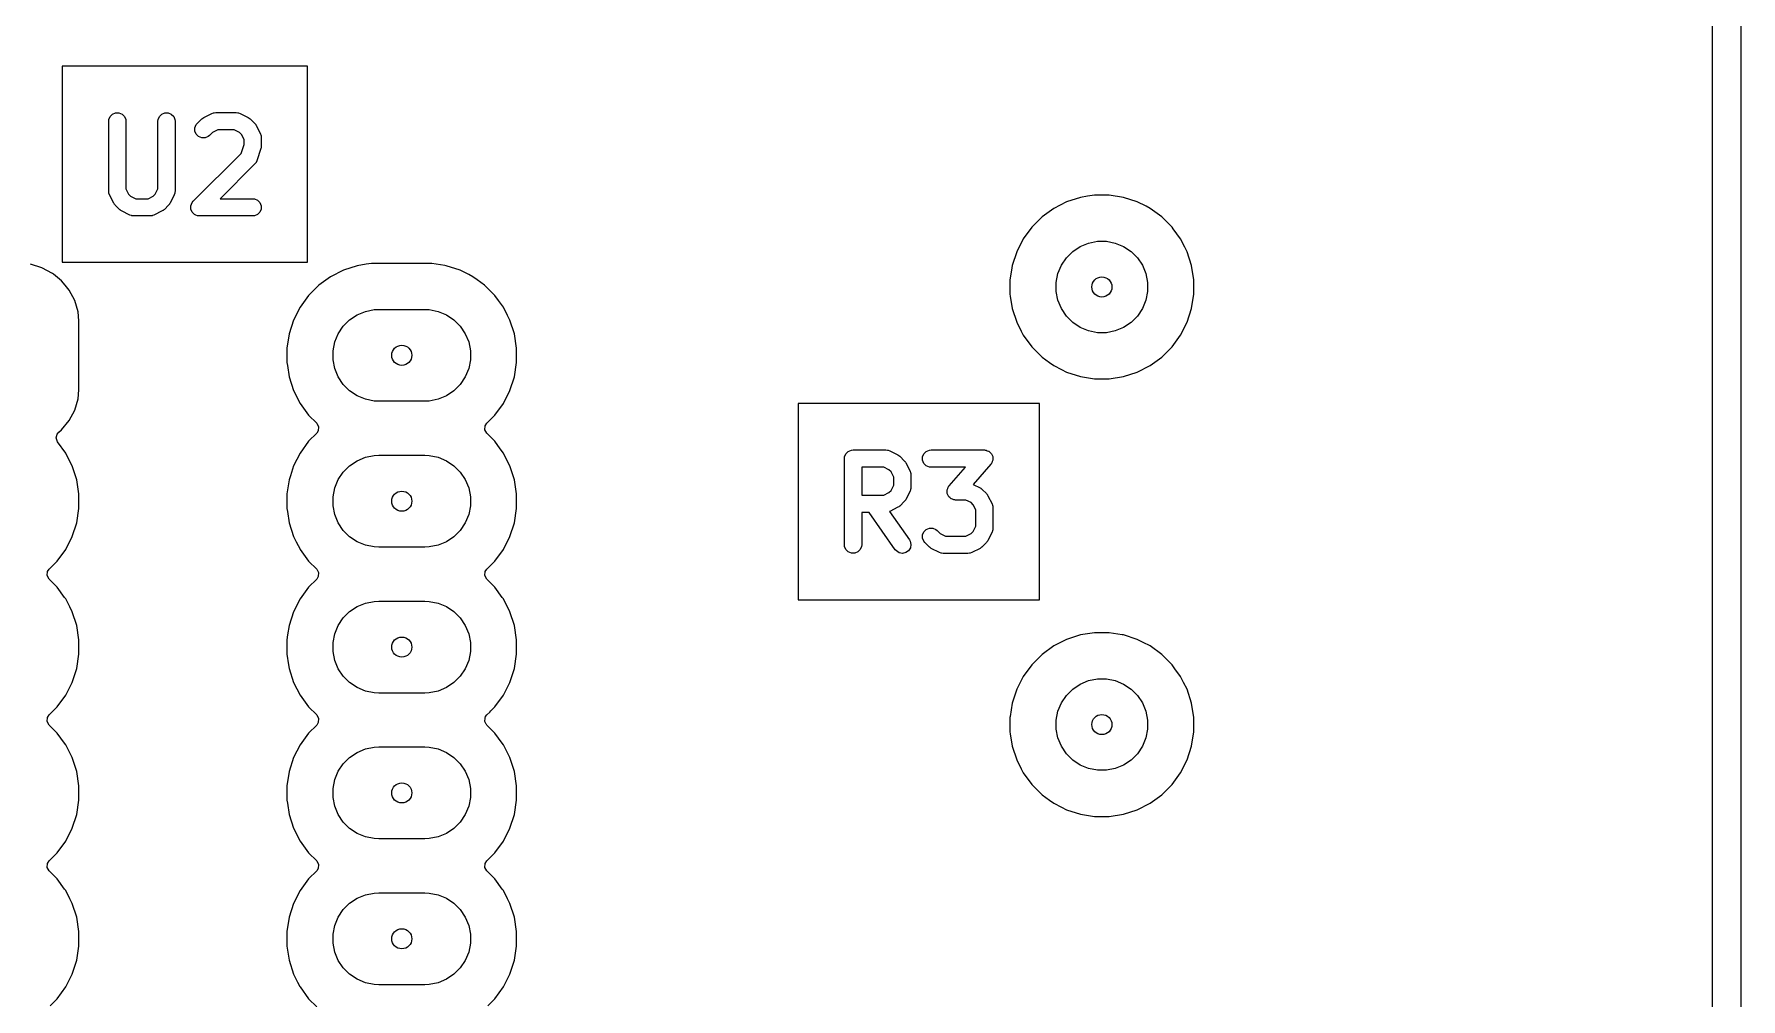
# Model space of a CAD drawing. Extents: x 20 to 124, y -124 to -20.
# Drawn here: x 94.28 to 124, y -58.57 to -41.77 of the extents above; entities that cross this region are included whole.
import ezdxf

# ---------------------------------------------------------------- set-up
doc = ezdxf.new("R2010")
doc.units = 0
doc.layers.add('BLACK', color=7, linetype='CONTINUOUS')
doc.layers.add('WHITE', color=7, linetype='CONTINUOUS')

msp = doc.modelspace()

# ---------------------------------------------------------------- linework, layer by layer
at = {"layer": 'BLACK', "linetype": 'CONTINUOUS'}
for p, q in [((123.4995, -20.6245), (123.4995, -123.3755)), ((99.046511, -42.333603), (94.774917, -42.333603)), ((94.774917, -42.333603), (94.774917, -45.748053)), ((99.046511, -45.748053), (99.046511, -42.333603)), ((95.582142, -43.290828), (95.585024, -43.261564)), ((95.582142, -44.505114), (95.582142, -43.290828)), ((95.585024, -43.261564), (95.607422, -43.207492)), ((95.607422, -43.207492), (95.648806, -43.166108)), ((95.648806, -43.166108), (95.702878, -43.14371)), ((95.702878, -43.14371), (95.761406, -43.14371)), ((95.761406, -43.14371), (95.815478, -43.166108)), ((95.815478, -43.166108), (95.856862, -43.207492)), ((95.856862, -43.207492), (95.87926, -43.261564)), ((95.87926, -43.261564), (95.882142, -43.290828)), ((95.882142, -43.290828), (95.882142, -44.469703)), ((96.439285, -43.290828), (96.442167, -43.261564)), ((96.439285, -44.469704), (96.439285, -43.290828)), ((96.442167, -43.261564), (96.464565, -43.207492)), ((96.464565, -43.207492), (96.505949, -43.166108)), ((96.505949, -43.166108), (96.560021, -43.14371)), ((96.560021, -43.14371), (96.618549, -43.14371)), ((96.618549, -43.14371), (96.672621, -43.166108)), ((96.672621, -43.166108), (96.714005, -43.207492)), ((96.714005, -43.207492), (96.736403, -43.261564)), ((96.736403, -43.261564), (96.739285, -43.290828)), ((96.739285, -43.290828), (96.739285, -44.505114)), ((97.085025, -43.404422), (97.107422, -43.35035)), ((97.107422, -43.35035), (97.126077, -43.327619)), ((97.126077, -43.327619), (97.197505, -43.256191)), ((97.197505, -43.256191), (97.209007, -43.24675)), ((97.209007, -43.24675), (97.211603, -43.243758)), ((97.211603, -43.243758), (97.216112, -43.240919)), ((97.216112, -43.240919), (97.220235, -43.237536)), ((97.220235, -43.237536), (97.223897, -43.236019)), ((97.223897, -43.236019), (97.236489, -43.228093)), ((97.236489, -43.228093), (97.379347, -43.156664)), ((97.379347, -43.156664), (97.40681, -43.146154)), ((97.40681, -43.146154), (97.412187, -43.145771)), ((97.412187, -43.145771), (97.417165, -43.14371)), ((97.417165, -43.14371), (97.446429, -43.140828)), ((97.446429, -43.140828), (97.803571, -43.140828)), ((97.803571, -43.140828), (97.832835, -43.14371)), ((97.832835, -43.14371), (97.837812, -43.145771)), ((97.837812, -43.145771), (97.84319, -43.146154)), ((97.84319, -43.146154), (97.870653, -43.156664)), ((97.870653, -43.156664), (98.013511, -43.228093)), ((98.013511, -43.228093), (98.026104, -43.23602)), ((98.026104, -43.23602), (98.029764, -43.237536)), ((98.029764, -43.237536), (98.033883, -43.240917)), ((98.033883, -43.240917), (98.038397, -43.243758)), ((98.038397, -43.243758), (98.040993, -43.246751)), ((98.040993, -43.246751), (98.052495, -43.256191)), ((98.052495, -43.256191), (98.123923, -43.327619)), ((98.123923, -43.327619), (98.133363, -43.339121)), ((98.133363, -43.339121), (98.136356, -43.341717)), ((98.136356, -43.341717), (98.139194, -43.346226)), ((98.139194, -43.346226), (98.142578, -43.350349)), ((98.142578, -43.350349), (98.144094, -43.354011)), ((98.144094, -43.354011), (98.152021, -43.366603)), ((98.152021, -43.366603), (98.22345, -43.509459)), ((97.085025, -43.462948), (97.085025, -43.404422)), ((97.107422, -43.51702), (97.085025, -43.462948)), ((97.148808, -43.558406), (97.107422, -43.51702)), ((97.20288, -43.580803), (97.148808, -43.558406)), ((97.261406, -43.580803), (97.20288, -43.580803)), ((97.315478, -43.558406), (97.261406, -43.580803)), ((97.338209, -43.539751), (97.315478, -43.558406)), ((97.392425, -43.485535), (97.338209, -43.539751)), ((97.481839, -43.440828), (97.392425, -43.485535)), ((97.768161, -43.440828), (97.481839, -43.440828)), ((97.857575, -43.485535), (97.768161, -43.440828)), ((97.894579, -43.522539), (97.857575, -43.485535)), ((97.939286, -43.611952), (97.894579, -43.522539)), ((97.939286, -43.695059), (97.939286, -43.611952)), ((98.22345, -43.509459), (98.233959, -43.536923)), ((98.233959, -43.536923), (98.23434, -43.542297)), ((98.23434, -43.542297), (98.236404, -43.547278)), ((98.236404, -43.547278), (98.239286, -43.576542)), ((98.239286, -43.576542), (98.239286, -43.7194)), ((97.054648, -44.684762), (97.886752, -43.852657)), ((97.886752, -43.852657), (97.939286, -43.695059)), ((98.231588, -43.766835), (98.160159, -43.98112)), ((98.234887, -43.752325), (98.231588, -43.766835)), ((98.236404, -43.748664), (98.234887, -43.752325)), ((98.236926, -43.743355), (98.236404, -43.748664)), ((98.238108, -43.738161), (98.236926, -43.743355)), ((98.239286, -43.7194), (98.237827, -43.734211)), ((98.237827, -43.734211), (98.238108, -43.738161)), ((98.123923, -44.039751), (97.522846, -44.640828)), ((98.142578, -44.017021), (98.123923, -44.039751)), ((98.144641, -44.012039), (98.142578, -44.017021)), ((98.148171, -44.00797), (98.144641, -44.012039)), ((98.160159, -43.98112), (98.148171, -44.00797)), ((95.585024, -44.534378), (95.582142, -44.505114)), ((95.587087, -44.539358), (95.585024, -44.534378)), ((95.587469, -44.544733), (95.587087, -44.539358)), ((95.597978, -44.572196), (95.587469, -44.544733)), ((95.669407, -44.715053), (95.597978, -44.572196)), ((95.882142, -44.469703), (95.926849, -44.559117)), ((95.926849, -44.559117), (95.963853, -44.596121)), ((96.357573, -44.596122), (96.394578, -44.559117)), ((96.394578, -44.559117), (96.439285, -44.469704)), ((96.723449, -44.572195), (96.652021, -44.715053)), ((96.733959, -44.544732), (96.723449, -44.572195)), ((96.73434, -44.539356), (96.733959, -44.544732)), ((96.736403, -44.534378), (96.73434, -44.539356)), ((96.739285, -44.505114), (96.736403, -44.534378)), ((95.677334, -44.727646), (95.669407, -44.715053)), ((95.67885, -44.731306), (95.677334, -44.727646)), ((95.682231, -44.735425), (95.67885, -44.731306)), ((95.685072, -44.739939), (95.682231, -44.735425)), ((95.688065, -44.742535), (95.685072, -44.739939)), ((95.697505, -44.754037), (95.688065, -44.742535)), ((95.768934, -44.825466), (95.697505, -44.754037)), ((95.780438, -44.834907), (95.768934, -44.825466)), ((95.783033, -44.837899), (95.780438, -44.834907)), ((95.787542, -44.840737), (95.783033, -44.837899)), ((95.791665, -44.844121), (95.787542, -44.840737)), ((95.795326, -44.845637), (95.791665, -44.844121)), ((95.807918, -44.853564), (95.795326, -44.845637)), ((95.950776, -44.924992), (95.807918, -44.853564)), ((95.963853, -44.596121), (96.053267, -44.640828)), ((96.053267, -44.640828), (96.268161, -44.640828)), ((96.268161, -44.640828), (96.357573, -44.596122)), ((96.51351, -44.853564), (96.370653, -44.924992)), ((96.526103, -44.845636), (96.51351, -44.853564)), ((96.529763, -44.844121), (96.526103, -44.845636)), ((96.533882, -44.840739), (96.529763, -44.844121)), ((96.538396, -44.837899), (96.533882, -44.840739)), ((96.540992, -44.834905), (96.538396, -44.837899)), ((96.552494, -44.825466), (96.540992, -44.834905)), ((96.623923, -44.754037), (96.552494, -44.825466)), ((96.633364, -44.742532), (96.623923, -44.754037)), ((96.636356, -44.739938), (96.633364, -44.742532)), ((96.639194, -44.735428), (96.636356, -44.739938)), ((96.642578, -44.731306), (96.639194, -44.735428)), ((96.644094, -44.727644), (96.642578, -44.731306)), ((96.652021, -44.715053), (96.644094, -44.727644)), ((97.013596, -44.761565), (97.035993, -44.707493)), ((97.013596, -44.820091), (97.013596, -44.761565)), ((97.035993, -44.874163), (97.013596, -44.820091)), ((97.035993, -44.707493), (97.054648, -44.684762)), ((97.522846, -44.640828), (98.089286, -44.640828)), ((98.089286, -44.640828), (98.11855, -44.64371)), ((98.11855, -44.64371), (98.172622, -44.666108)), ((98.172622, -44.666108), (98.214006, -44.707492)), ((98.214006, -44.707492), (98.236404, -44.761564)), ((98.236404, -44.820092), (98.214006, -44.874164)), ((98.236404, -44.761564), (98.236404, -44.820092)), ((112.036151, -44.808632), (111.83235, -44.956701)), ((112.260616, -44.69426), (112.036151, -44.808632)), ((112.500214, -44.61641), (112.260616, -44.69426)), ((112.624626, -44.596705), (112.500214, -44.61641)), ((112.749038, -44.577), (112.624626, -44.596705)), ((113.000962, -44.577), (112.749038, -44.577)), ((113.249785, -44.61641), (113.000962, -44.577)), ((113.489383, -44.69426), (113.249785, -44.61641)), ((113.643747, -44.772913), (113.489383, -44.69426)), ((113.713845, -44.80863), (113.643747, -44.772913)), ((113.713847, -44.808631), (113.713845, -44.80863)), ((113.713848, -44.808632), (113.713847, -44.808631)), ((113.917649, -44.956701), (113.713848, -44.808632)), ((95.978239, -44.935502), (95.950776, -44.924992)), ((95.983614, -44.935883), (95.978239, -44.935502)), ((95.988593, -44.937946), (95.983614, -44.935883)), ((96.017857, -44.940828), (95.988593, -44.937946)), ((96.303571, -44.940828), (96.017857, -44.940828)), ((96.332835, -44.937946), (96.303571, -44.940828)), ((96.337813, -44.935883), (96.332835, -44.937946)), ((96.343189, -44.935502), (96.337813, -44.935883)), ((96.370653, -44.924992), (96.343189, -44.935502)), ((97.077379, -44.915549), (97.035993, -44.874163)), ((97.100177, -44.924992), (97.077379, -44.915549)), ((97.13145, -44.937946), (97.100177, -44.924992)), ((97.160714, -44.940828), (97.13145, -44.937946)), ((98.089286, -44.940828), (97.160714, -44.940828)), ((98.11855, -44.937946), (98.089286, -44.940828)), ((98.172622, -44.915548), (98.11855, -44.937946)), ((98.214006, -44.874164), (98.172622, -44.915548)), ((111.654201, -45.13485), (111.506132, -45.338651)), ((111.654205, -45.134845), (111.654201, -45.13485)), ((111.832345, -44.956705), (111.654205, -45.134845)), ((111.83235, -44.956701), (111.832345, -44.956705)), ((113.917654, -44.956705), (113.917649, -44.956701)), ((114.095794, -45.134845), (113.917654, -44.956705)), ((114.095798, -45.13485), (114.095794, -45.134845)), ((114.116565, -45.163434), (114.095798, -45.13485)), ((114.24387, -45.338655), (114.116565, -45.163434)), ((111.506132, -45.338651), (111.39176, -45.563116)), ((112.497883, -45.471963), (112.642772, -45.411948)), ((112.642772, -45.411948), (112.796586, -45.381352)), ((112.796586, -45.381352), (112.953414, -45.381352)), ((112.953414, -45.381352), (113.107228, -45.411948)), ((113.107228, -45.411948), (113.252117, -45.471963)), ((114.316747, -45.481684), (114.24387, -45.338655)), ((94.774917, -45.748053), (99.046511, -45.748053)), ((111.39176, -45.563116), (111.31391, -45.802714)), ((112.169463, -45.800383), (112.256592, -45.669985)), ((112.256592, -45.669985), (112.367485, -45.559092)), ((112.367485, -45.559092), (112.497883, -45.471963)), ((113.252117, -45.471963), (113.382515, -45.559092)), ((113.382515, -45.559092), (113.493408, -45.669985)), ((113.493408, -45.669985), (113.580537, -45.800383)), ((114.358239, -45.563116), (114.316747, -45.481684)), ((114.358239, -45.563118), (114.358239, -45.563116)), ((114.358241, -45.563121), (114.358239, -45.563118)), ((114.43609, -45.802715), (114.358241, -45.563121)), ((94.418954, -45.842268), (94.220934, -45.7822)), ((94.60145, -45.939815), (94.418954, -45.842268)), ((94.622033, -45.956707), (94.60145, -45.939815)), ((94.76141, -46.071089), (94.622033, -45.956707)), ((99.446151, -45.998632), (99.24235, -46.146701)), ((99.670616, -45.88426), (99.446151, -45.998632)), ((99.910214, -45.80641), (99.670616, -45.88426)), ((100.063076, -45.782199), (99.910214, -45.80641)), ((100.159038, -45.767), (100.063076, -45.782199)), ((101.210962, -45.767), (100.159038, -45.767)), ((101.436456, -45.802715), (101.210962, -45.767)), ((101.459785, -45.80641), (101.436456, -45.802715)), ((101.699383, -45.88426), (101.459785, -45.80641)), ((101.853747, -45.962913), (101.699383, -45.88426)), ((101.923845, -45.99863), (101.853747, -45.962913)), ((101.923847, -45.998631), (101.923845, -45.99863)), ((101.923848, -45.998632), (101.923847, -45.998631)), ((101.996668, -46.051538), (101.923848, -45.998632)), ((102.127647, -46.146699), (101.996668, -46.051538)), ((111.300994, -45.88426), (111.2745, -46.051538)), ((111.2745, -46.051538), (111.2745, -46.303462)), ((111.31391, -45.802714), (111.300994, -45.88426)), ((112.078852, -46.099086), (112.109448, -45.945272)), ((112.109448, -45.945272), (112.169463, -45.800383)), ((113.580537, -45.800383), (113.640552, -45.945272)), ((113.640552, -45.945272), (113.671148, -46.099086)), ((114.4755, -46.051538), (114.43609, -45.802715)), ((114.4755, -46.303462), (114.4755, -46.051538)), ((94.823462, -46.146701), (94.76141, -46.071089)), ((94.892685, -46.23105), (94.823462, -46.146701)), ((94.990232, -46.413546), (94.892685, -46.23105)), ((99.064201, -46.32485), (98.916132, -46.528651)), ((99.064205, -46.324845), (99.064201, -46.32485)), ((99.242345, -46.146705), (99.064205, -46.324845)), ((99.24235, -46.146701), (99.242345, -46.146705)), ((102.127654, -46.146705), (102.127647, -46.146699)), ((102.305794, -46.324845), (102.127654, -46.146705)), ((102.305798, -46.32485), (102.305794, -46.324845)), ((102.370239, -46.413546), (102.305798, -46.32485)), ((111.2745, -46.303462), (111.280074, -46.338655)), ((111.280074, -46.338655), (111.31391, -46.552285)), ((112.078852, -46.255914), (112.078852, -46.099086)), ((112.109448, -46.409728), (112.078852, -46.255914)), ((113.671148, -46.255914), (113.640552, -46.409728)), ((113.671148, -46.099086), (113.671148, -46.255914)), ((114.43609, -46.552285), (114.4755, -46.303462)), ((95.0503, -46.611566), (94.990232, -46.413546)), ((95.0655, -46.765892), (95.0503, -46.611566)), ((98.916132, -46.528651), (98.80176, -46.753116)), ((99.907883, -46.661963), (100.052772, -46.601948)), ((100.052772, -46.601948), (100.206586, -46.571352)), ((100.206586, -46.571352), (100.285, -46.5675)), ((100.285, -46.5675), (101.085, -46.5675)), ((101.085, -46.5675), (101.163414, -46.571352)), ((101.163414, -46.571352), (101.317228, -46.601948)), ((101.317228, -46.601948), (101.462117, -46.661963)), ((102.45387, -46.528655), (102.370239, -46.413546)), ((102.526747, -46.671684), (102.45387, -46.528655)), ((111.31391, -46.552285), (111.39176, -46.791883)), ((112.169463, -46.554617), (112.109448, -46.409728)), ((112.256592, -46.685015), (112.169463, -46.554617)), ((113.580537, -46.554617), (113.493408, -46.685015)), ((113.640552, -46.409728), (113.580537, -46.554617)), ((114.358241, -46.791879), (114.43609, -46.552285)), ((95.0655, -47.241538), (95.0655, -46.765892)), ((98.80176, -46.753116), (98.72391, -46.992714)), ((99.579463, -46.990383), (99.666592, -46.859985)), ((99.666592, -46.859985), (99.777485, -46.749092)), ((99.777485, -46.749092), (99.907883, -46.661963)), ((101.462117, -46.661963), (101.592515, -46.749092)), ((101.592515, -46.749092), (101.703408, -46.859985)), ((101.703408, -46.859985), (101.790537, -46.990383)), ((102.568239, -46.753116), (102.526747, -46.671684)), ((102.568239, -46.753118), (102.568239, -46.753116)), ((102.568241, -46.753121), (102.568239, -46.753118)), ((102.64609, -46.992715), (102.568241, -46.753121)), ((111.39176, -46.791883), (111.470413, -46.946247)), ((111.470413, -46.946247), (111.494089, -46.992714)), ((112.367485, -46.795908), (112.256592, -46.685015)), ((112.497883, -46.883037), (112.367485, -46.795908)), ((112.642772, -46.943052), (112.497883, -46.883037)), ((112.796586, -46.973648), (112.642772, -46.943052)), ((113.107228, -46.943052), (112.953414, -46.973648)), ((113.252117, -46.883037), (113.107228, -46.943052)), ((113.382515, -46.795908), (113.252117, -46.883037)), ((113.493408, -46.685015), (113.382515, -46.795908)), ((114.24387, -47.016345), (114.358241, -46.791879)), ((95.0655, -47.969108), (95.0655, -47.241538)), ((98.72391, -46.992715), (98.6845, -47.241538)), ((98.6845, -47.241538), (98.6845, -47.493462)), ((98.72391, -46.992714), (98.72391, -46.992715)), ((99.488852, -47.289086), (99.519448, -47.135272)), ((99.519448, -47.135272), (99.579463, -46.990383)), ((101.790537, -46.990383), (101.850552, -47.135272)), ((101.850552, -47.135272), (101.881148, -47.289086)), ((102.6855, -47.241538), (102.64609, -46.992715)), ((102.6855, -47.493462), (102.6855, -47.241538)), ((111.494089, -46.992714), (111.506132, -47.016348)), ((111.506132, -47.016348), (111.654201, -47.220149)), ((111.654201, -47.220149), (111.654205, -47.220154)), ((111.654205, -47.220154), (111.832345, -47.398294)), ((112.953414, -46.973648), (112.796586, -46.973648)), ((113.917656, -47.398293), (114.095793, -47.220156)), ((114.095793, -47.220156), (114.24387, -47.016345)), ((98.6845, -47.493462), (98.69288, -47.54637)), ((99.488852, -47.445914), (99.488852, -47.289086)), ((99.519448, -47.599728), (99.488852, -47.445914)), ((101.881148, -47.445914), (101.850552, -47.599728)), ((101.881148, -47.289086), (101.881148, -47.445914)), ((102.64609, -47.742285), (102.6855, -47.493462)), ((111.832345, -47.398294), (111.83235, -47.398298)), ((111.83235, -47.398298), (111.963332, -47.493461)), ((111.963332, -47.493461), (112.036155, -47.54637)), ((113.713845, -47.54637), (113.917656, -47.398293)), ((98.69288, -47.54637), (98.72391, -47.742285)), ((98.72391, -47.742285), (98.80176, -47.981883)), ((99.579463, -47.744617), (99.519448, -47.599728)), ((99.666592, -47.875015), (99.579463, -47.744617)), ((101.790537, -47.744617), (101.703408, -47.875015)), ((101.850552, -47.599728), (101.790537, -47.744617)), ((102.568241, -47.981879), (102.64609, -47.742285)), ((112.036155, -47.54637), (112.173616, -47.61641)), ((112.173616, -47.61641), (112.260616, -47.660739)), ((112.260616, -47.660739), (112.260618, -47.660739)), ((112.260618, -47.660739), (112.260621, -47.660741)), ((112.260621, -47.660741), (112.500215, -47.73859)), ((112.500215, -47.73859), (112.749038, -47.778)), ((112.749038, -47.778), (112.749039, -47.778)), ((112.749039, -47.778), (113.000961, -47.778)), ((113.000961, -47.778), (113.000962, -47.778)), ((113.000962, -47.778), (113.249785, -47.73859)), ((113.249785, -47.73859), (113.489379, -47.660741)), ((113.489379, -47.660741), (113.713845, -47.54637)), ((94.990232, -48.321454), (95.0503, -48.123434)), ((95.0503, -48.123434), (95.0655, -47.969108)), ((98.80176, -47.981883), (98.916132, -48.206348)), ((99.777485, -47.985908), (99.666592, -47.875015)), ((99.907883, -48.073037), (99.777485, -47.985908)), ((100.052772, -48.133052), (99.907883, -48.073037)), ((100.206586, -48.163648), (100.052772, -48.133052)), ((101.317228, -48.133052), (101.163414, -48.163648)), ((101.462117, -48.073037), (101.317228, -48.133052)), ((101.592515, -47.985908), (101.462117, -48.073037)), ((101.703408, -47.875015), (101.592515, -47.985908)), ((102.45387, -48.206345), (102.568241, -47.981879)), ((94.892685, -48.50395), (94.990232, -48.321454)), ((98.916132, -48.206348), (99.064201, -48.410149)), ((99.064201, -48.410149), (99.064205, -48.410154)), ((99.064205, -48.410154), (99.20387, -48.549819)), ((100.285, -48.1675), (100.206586, -48.163648)), ((101.085, -48.1675), (100.285, -48.1675)), ((101.163414, -48.163648), (101.085, -48.1675)), ((102.223, -48.492949), (102.305793, -48.410156)), ((102.305793, -48.410156), (102.45387, -48.206345)), ((111.785797, -48.208603), (107.587357, -48.208603)), ((107.587357, -48.208603), (107.587357, -51.624155)), ((111.785797, -51.624155), (111.785797, -48.208603)), ((94.683641, -48.738558), (94.712948, -48.703681)), ((94.712948, -48.703681), (94.76141, -48.66391)), ((94.76141, -48.66391), (94.892685, -48.50395)), ((99.20387, -48.725181), (99.064205, -48.864845)), ((99.20387, -48.549819), (99.237355, -48.611142)), ((99.232371, -48.680834), (99.20387, -48.725181)), ((99.237355, -48.611142), (99.232371, -48.680834)), ((102.132645, -48.663858), (102.137629, -48.594166)), ((102.16613, -48.725181), (102.132645, -48.663858)), ((102.137629, -48.594166), (102.16613, -48.549819)), ((102.16613, -48.549819), (102.223, -48.492949)), ((102.305794, -48.864845), (102.16613, -48.725181)), ((94.667816, -48.806612), (94.683641, -48.738558)), ((94.691296, -48.872418), (94.667816, -48.806612)), ((94.83387, -49.068655), (94.691296, -48.872418)), ((99.064201, -48.86485), (98.916132, -49.068651)), ((99.064205, -48.864845), (99.064201, -48.86485)), ((102.305798, -48.86485), (102.305794, -48.864845)), ((102.400139, -48.9947), (102.305798, -48.86485)), ((102.45387, -49.068655), (102.400139, -48.9947)), ((108.459521, -49.041108), (108.513593, -49.01871)), ((108.513593, -49.01871), (108.542857, -49.015828)), ((108.542857, -49.015828), (109.114286, -49.015828)), ((109.114286, -49.015828), (109.14355, -49.01871)), ((109.14355, -49.01871), (109.14853, -49.020773)), ((109.14853, -49.020773), (109.153905, -49.021155)), ((109.153905, -49.021155), (109.181368, -49.031664)), ((109.816664, -49.041108), (109.870736, -49.01871)), ((109.870736, -49.01871), (109.9, -49.015828)), ((109.9, -49.015828), (110.828572, -49.015828)), ((110.828572, -49.015828), (110.844049, -49.017352)), ((110.844049, -49.017352), (110.847984, -49.01709)), ((110.847984, -49.01709), (110.850694, -49.018006)), ((110.850694, -49.018006), (110.857836, -49.01871)), ((110.857836, -49.01871), (110.88035, -49.028036)), ((110.88035, -49.028036), (110.903426, -49.03584)), ((94.897187, -49.192922), (94.83387, -49.068655)), ((94.948239, -49.293116), (94.897187, -49.192922)), ((94.948239, -49.293118), (94.948239, -49.293116)), ((94.948241, -49.293121), (94.948239, -49.293118)), ((95.02609, -49.532715), (94.948241, -49.293121)), ((98.80176, -49.293116), (98.746378, -49.463566)), ((98.916132, -49.068651), (98.80176, -49.293116)), ((99.666592, -49.399985), (99.777485, -49.289092)), ((99.777485, -49.289092), (99.907883, -49.201963)), ((99.907883, -49.201963), (100.052772, -49.141948)), ((100.052772, -49.141948), (100.206586, -49.111352)), ((100.206586, -49.111352), (100.285, -49.1075)), ((100.285, -49.1075), (101.085, -49.1075)), ((101.085, -49.1075), (101.163414, -49.111352)), ((101.163414, -49.111352), (101.317228, -49.141948)), ((101.317228, -49.141948), (101.462117, -49.201963)), ((101.462117, -49.201963), (101.592515, -49.289092)), ((101.592515, -49.289092), (101.703408, -49.399985)), ((102.517187, -49.192922), (102.45387, -49.068655)), ((102.568239, -49.293116), (102.517187, -49.192922)), ((102.568239, -49.293118), (102.568239, -49.293116)), ((102.568241, -49.293121), (102.568239, -49.293118)), ((102.64609, -49.532715), (102.568241, -49.293121)), ((108.392857, -49.165828), (108.395739, -49.136564)), ((108.392857, -50.665828), (108.392857, -49.165828)), ((108.395739, -49.136564), (108.418137, -49.082492)), ((108.418137, -49.082492), (108.459521, -49.041108)), ((109.078876, -49.315828), (108.692857, -49.315828)), ((108.692857, -49.315828), (108.692857, -49.801542)), ((109.16829, -49.360535), (109.078876, -49.315828)), ((109.181368, -49.031664), (109.324225, -49.103093)), ((109.324225, -49.103093), (109.33682, -49.111021)), ((109.33682, -49.111021), (109.340477, -49.112536)), ((109.340477, -49.112536), (109.344594, -49.115915)), ((109.344594, -49.115915), (109.349111, -49.118758)), ((109.349111, -49.118758), (109.351708, -49.121752)), ((109.351708, -49.121752), (109.363208, -49.13119)), ((109.363208, -49.13119), (109.434637, -49.202618)), ((109.434637, -49.202618), (109.444079, -49.214123)), ((109.444079, -49.214123), (109.447071, -49.216718)), ((109.447071, -49.216718), (109.44991, -49.221228)), ((109.44991, -49.221228), (109.453292, -49.225349)), ((109.453292, -49.225349), (109.454807, -49.229008)), ((109.454807, -49.229008), (109.462736, -49.241603)), ((109.462736, -49.241603), (109.534164, -49.384461)), ((109.752882, -49.136564), (109.77528, -49.082492)), ((109.752882, -49.195092), (109.752882, -49.136564)), ((109.77528, -49.249164), (109.752882, -49.195092)), ((109.77528, -49.082492), (109.816664, -49.041108)), ((109.816664, -49.290548), (109.77528, -49.249164)), ((109.870736, -49.312946), (109.816664, -49.290548)), ((109.9, -49.315828), (109.870736, -49.312946)), ((110.498007, -49.315828), (109.9, -49.315828)), ((110.215685, -49.638481), (110.498007, -49.315828)), ((110.941458, -49.264604), (110.634524, -49.615386)), ((110.903426, -49.03584), (110.907233, -49.039171)), ((110.907233, -49.039171), (110.911908, -49.041108)), ((110.911908, -49.041108), (110.929137, -49.058337)), ((110.929137, -49.058337), (110.947473, -49.074381)), ((110.950501, -49.251954), (110.941458, -49.264604)), ((110.947473, -49.074381), (110.949715, -49.078915)), ((110.949715, -49.078915), (110.953292, -49.082492)), ((110.953292, -49.249164), (110.950501, -49.251954)), ((110.953292, -49.082492), (110.962618, -49.105008)), ((110.954387, -49.246519), (110.953292, -49.249164)), ((110.95856, -49.240683), (110.954387, -49.246519)), ((110.966365, -49.217603), (110.95856, -49.240683)), ((110.962618, -49.105008), (110.973417, -49.126844)), ((110.97569, -49.195092), (110.966365, -49.217603)), ((110.973417, -49.126844), (110.973753, -49.131888)), ((110.973753, -49.131888), (110.97569, -49.136564)), ((110.97569, -49.136564), (110.97569, -49.160939)), ((110.97569, -49.160939), (110.97731, -49.18524)), ((110.97731, -49.18524), (110.97569, -49.19003)), ((110.97569, -49.19003), (110.97569, -49.195092)), ((95.0655, -49.781538), (95.02609, -49.532715)), ((98.72391, -49.532715), (98.6845, -49.781538)), ((98.746378, -49.463566), (98.72391, -49.532715)), ((99.519448, -49.675272), (99.579463, -49.530383)), ((99.579463, -49.530383), (99.666592, -49.399985)), ((101.703408, -49.399985), (101.790537, -49.530383)), ((101.790537, -49.530383), (101.850552, -49.675272)), ((102.6855, -49.781538), (102.64609, -49.532715)), ((109.205294, -49.397539), (109.16829, -49.360535)), ((109.25, -49.486951), (109.205294, -49.397539)), ((109.25, -49.630418), (109.25, -49.486951)), ((109.534164, -49.384461), (109.544674, -49.411924)), ((109.544674, -49.411924), (109.545055, -49.417299)), ((109.545055, -49.417299), (109.547118, -49.422278)), ((109.547118, -49.422278), (109.55, -49.451542)), ((109.55, -49.451542), (109.55, -49.665828)), ((110.634524, -49.615386), (110.752797, -49.674521)), ((95.0655, -50.033462), (95.0655, -49.781538)), ((98.6845, -49.781538), (98.6845, -50.033462)), ((99.488852, -49.829086), (99.519448, -49.675272)), ((99.488852, -49.985914), (99.488852, -49.829086)), ((101.850552, -49.675272), (101.881148, -49.829086)), ((101.881148, -49.829086), (101.881148, -49.985914)), ((102.6855, -50.033462), (102.6855, -49.781538)), ((108.692857, -49.801542), (109.078876, -49.801542)), ((109.078876, -49.801542), (109.168288, -49.756836)), ((109.168288, -49.756836), (109.205293, -49.719831)), ((109.205293, -49.719831), (109.25, -49.630418)), ((109.434638, -49.914751), (109.363209, -49.98618)), ((109.444079, -49.903246), (109.434638, -49.914751)), ((109.447071, -49.900652), (109.444079, -49.903246)), ((109.449909, -49.896142), (109.447071, -49.900652)), ((109.453293, -49.89202), (109.449909, -49.896142)), ((109.454809, -49.888358), (109.453293, -49.89202)), ((109.462736, -49.875767), (109.454809, -49.888358)), ((109.534164, -49.732909), (109.462736, -49.875767)), ((109.544674, -49.705446), (109.534164, -49.732909)), ((109.545055, -49.70007), (109.544674, -49.705446)), ((109.547118, -49.695092), (109.545055, -49.70007)), ((109.55, -49.665828), (109.547118, -49.695092)), ((110.179833, -49.717845), (110.181454, -49.713052)), ((110.181454, -49.742154), (110.179833, -49.717845)), ((110.181454, -49.707993), (110.190777, -49.685484)), ((110.181454, -49.713052), (110.181454, -49.707993)), ((110.181454, -49.766521), (110.181454, -49.742154)), ((110.18339, -49.771196), (110.181454, -49.766521)), ((110.183727, -49.776241), (110.18339, -49.771196)), ((110.194525, -49.798076), (110.183727, -49.776241)), ((110.190777, -49.685484), (110.198584, -49.662403)), ((110.203852, -49.820593), (110.194525, -49.798076)), ((110.198584, -49.662403), (110.202755, -49.656566)), ((110.202755, -49.656566), (110.203852, -49.653921)), ((110.203852, -49.653921), (110.206641, -49.651131)), ((110.207428, -49.824169), (110.203852, -49.820593)), ((110.206641, -49.651131), (110.215685, -49.638481)), ((110.209671, -49.828704), (110.207428, -49.824169)), ((110.228006, -49.844747), (110.209671, -49.828704)), ((110.245236, -49.861977), (110.228006, -49.844747)), ((110.24991, -49.863913), (110.245236, -49.861977)), ((110.253718, -49.867245), (110.24991, -49.863913)), ((110.276799, -49.875051), (110.253718, -49.867245)), ((110.299308, -49.884375), (110.276799, -49.875051)), ((110.306445, -49.885077), (110.299308, -49.884375)), ((110.30916, -49.885996), (110.306445, -49.885077)), ((110.313099, -49.885733), (110.30916, -49.885996)), ((110.328572, -49.887257), (110.313099, -49.885733)), ((110.507448, -49.887257), (110.328572, -49.887257)), ((110.596861, -49.931963), (110.507448, -49.887257)), ((110.752797, -49.674521), (110.765391, -49.682449)), ((110.765391, -49.682449), (110.769051, -49.683965)), ((110.769051, -49.683965), (110.773171, -49.687346)), ((110.773171, -49.687346), (110.777682, -49.690186)), ((110.777682, -49.690186), (110.780276, -49.693177)), ((110.780276, -49.693177), (110.791782, -49.70262)), ((110.791782, -49.70262), (110.86321, -49.774049)), ((110.86321, -49.774049), (110.872648, -49.785549)), ((110.872648, -49.785549), (110.875642, -49.788146)), ((110.875642, -49.788146), (110.878482, -49.792658)), ((110.878482, -49.792658), (110.881864, -49.796779)), ((110.881864, -49.796779), (110.883379, -49.800438)), ((110.883379, -49.800438), (110.891307, -49.813032)), ((110.891307, -49.813032), (110.962736, -49.955888)), ((95.02609, -50.282285), (95.0655, -50.033462)), ((98.6845, -50.033462), (98.693284, -50.088923)), ((98.693284, -50.088923), (98.72391, -50.282285)), ((99.519448, -50.139728), (99.488852, -49.985914)), ((99.579463, -50.284617), (99.519448, -50.139728)), ((101.850552, -50.139728), (101.790537, -50.284617)), ((101.881148, -49.985914), (101.850552, -50.139728)), ((102.64609, -50.282285), (102.6855, -50.033462)), ((108.821902, -50.101542), (108.692857, -50.101542)), ((108.692857, -50.101542), (108.692857, -50.665828)), ((109.277115, -50.751847), (108.821902, -50.101542)), ((109.181368, -50.085706), (109.177933, -50.08702)), ((109.177933, -50.08702), (109.522885, -50.579809)), ((109.324225, -50.014278), (109.181368, -50.085706)), ((109.336818, -50.00635), (109.324225, -50.014278)), ((109.340478, -50.004835), (109.336818, -50.00635)), ((109.344597, -50.001453), (109.340478, -50.004835)), ((109.349111, -49.998613), (109.344597, -50.001453)), ((109.351707, -49.995619), (109.349111, -49.998613)), ((109.363209, -49.98618), (109.351707, -49.995619)), ((110.633864, -49.968967), (110.596861, -49.931963)), ((110.678572, -50.058381), (110.633864, -49.968967)), ((110.678572, -50.344703), (110.678572, -50.058381)), ((110.962736, -49.955888), (110.973245, -49.983352)), ((110.973245, -49.983352), (110.973626, -49.988726)), ((110.973626, -49.988726), (110.97569, -49.993707)), ((110.97569, -49.993707), (110.978572, -50.022971)), ((110.978572, -50.022971), (110.978572, -50.380114)), ((94.948241, -50.521879), (95.02609, -50.282285)), ((98.72391, -50.282285), (98.80176, -50.521883)), ((99.666592, -50.415015), (99.579463, -50.284617)), ((99.777485, -50.525908), (99.666592, -50.415015)), ((101.703408, -50.415015), (101.592515, -50.525908)), ((101.790537, -50.284617), (101.703408, -50.415015)), ((102.568241, -50.521879), (102.64609, -50.282285)), ((109.752882, -50.493708), (109.775279, -50.439636)), ((109.752882, -50.552234), (109.752882, -50.493708)), ((109.775279, -50.439636), (109.816665, -50.39825)), ((109.816665, -50.39825), (109.870737, -50.375853)), ((109.870737, -50.375853), (109.929263, -50.375853)), ((109.929263, -50.375853), (109.983335, -50.39825)), ((109.983335, -50.39825), (110.006066, -50.416905)), ((110.006066, -50.416905), (110.060282, -50.471121)), ((110.060282, -50.471121), (110.149696, -50.515828)), ((110.149696, -50.515828), (110.507448, -50.515828)), ((110.507448, -50.515828), (110.596861, -50.471121)), ((110.596861, -50.471121), (110.633864, -50.434117)), ((110.633864, -50.434117), (110.678572, -50.344703)), ((110.962736, -50.447197), (110.891307, -50.590053)), ((110.973245, -50.419733), (110.962736, -50.447197)), ((110.973626, -50.414358), (110.973245, -50.419733)), ((110.97569, -50.409378), (110.973626, -50.414358)), ((110.978572, -50.380114), (110.97569, -50.409378)), ((94.685793, -50.950156), (94.83387, -50.746345)), ((94.83387, -50.746345), (94.948241, -50.521879)), ((98.80176, -50.521883), (98.848957, -50.614511)), ((98.848957, -50.614511), (98.914889, -50.74391)), ((98.914889, -50.74391), (98.916132, -50.746348)), ((98.916132, -50.746348), (99.064201, -50.950149)), ((99.907883, -50.613037), (99.777485, -50.525908)), ((100.052772, -50.673052), (99.907883, -50.613037)), ((100.206586, -50.703648), (100.052772, -50.673052)), ((100.285, -50.7075), (100.206586, -50.703648)), ((101.085, -50.7075), (100.285, -50.7075)), ((101.163414, -50.703648), (101.085, -50.7075)), ((101.317228, -50.673052), (101.163414, -50.703648)), ((101.462117, -50.613037), (101.317228, -50.673052)), ((101.592515, -50.525908), (101.462117, -50.613037)), ((102.305793, -50.950156), (102.45387, -50.746345)), ((102.45387, -50.746345), (102.568241, -50.521879)), ((108.395739, -50.695092), (108.392857, -50.665828)), ((108.418137, -50.749164), (108.395739, -50.695092)), ((108.459521, -50.790548), (108.418137, -50.749164)), ((108.513593, -50.812946), (108.459521, -50.790548)), ((108.572121, -50.812946), (108.513593, -50.812946)), ((108.626193, -50.790548), (108.572121, -50.812946)), ((108.667577, -50.749164), (108.626193, -50.790548)), ((108.689975, -50.695092), (108.667577, -50.749164)), ((108.692857, -50.665828), (108.689975, -50.695092)), ((109.296258, -50.774169), (109.277115, -50.751847)), ((109.345615, -50.805622), (109.296258, -50.774169)), ((109.403251, -50.815793), (109.345615, -50.805622)), ((109.460393, -50.803134), (109.403251, -50.815793)), ((109.508341, -50.76957), (109.460393, -50.803134)), ((109.539794, -50.720213), (109.508341, -50.76957)), ((109.522885, -50.579809), (109.537306, -50.605435)), ((109.537306, -50.605435), (109.549965, -50.662577)), ((109.549965, -50.662577), (109.539794, -50.720213)), ((109.775279, -50.606306), (109.752882, -50.552234)), ((109.793934, -50.629037), (109.775279, -50.606306)), ((109.865363, -50.700466), (109.793934, -50.629037)), ((109.876867, -50.709907), (109.865363, -50.700466)), ((109.879462, -50.712899), (109.876867, -50.709907)), ((109.883971, -50.715737), (109.879462, -50.712899)), ((109.888094, -50.719121), (109.883971, -50.715737)), ((109.891755, -50.720637), (109.888094, -50.719121)), ((109.904347, -50.728564), (109.891755, -50.720637)), ((110.047205, -50.799992), (109.904347, -50.728564)), ((110.074668, -50.810502), (110.047205, -50.799992)), ((110.080043, -50.810883), (110.074668, -50.810502)), ((110.085022, -50.812946), (110.080043, -50.810883)), ((110.114286, -50.815828), (110.085022, -50.812946)), ((110.572121, -50.812946), (110.542857, -50.815828)), ((110.577099, -50.810883), (110.572121, -50.812946)), ((110.582475, -50.810502), (110.577099, -50.810883)), ((110.609938, -50.799992), (110.582475, -50.810502)), ((110.752797, -50.728564), (110.609938, -50.799992)), ((110.765391, -50.720635), (110.752797, -50.728564)), ((110.769051, -50.71912), (110.765391, -50.720635)), ((110.773171, -50.715738), (110.769051, -50.71912)), ((110.777682, -50.712899), (110.773171, -50.715738)), ((110.780276, -50.709907), (110.777682, -50.712899)), ((110.791782, -50.700465), (110.780276, -50.709907)), ((110.86321, -50.629036), (110.791782, -50.700465)), ((110.872648, -50.617535), (110.86321, -50.629036)), ((110.875642, -50.614939), (110.872648, -50.617535)), ((110.878482, -50.610426), (110.875642, -50.614939)), ((110.881864, -50.606306), (110.878482, -50.610426)), ((110.883379, -50.602646), (110.881864, -50.606306)), ((110.891307, -50.590053), (110.883379, -50.602646)), ((94.517629, -51.134166), (94.54613, -51.089819)), ((94.54613, -51.089819), (94.685793, -50.950156)), ((99.064201, -50.950149), (99.064205, -50.950154)), ((99.064205, -50.950154), (99.20387, -51.089819)), ((99.20387, -51.089819), (99.237355, -51.151142)), ((102.137629, -51.134166), (102.16613, -51.089819)), ((102.16613, -51.089819), (102.305793, -50.950156)), ((110.542857, -50.815828), (110.114286, -50.815828)), ((94.512645, -51.203858), (94.517629, -51.134166)), ((94.54613, -51.265181), (94.512645, -51.203858)), ((94.685794, -51.404845), (94.54613, -51.265181)), ((94.685798, -51.40485), (94.685794, -51.404845)), ((94.814952, -51.582617), (94.685798, -51.40485)), ((99.064201, -51.40485), (98.916132, -51.608651)), ((99.064205, -51.404845), (99.064201, -51.40485)), ((99.20387, -51.265181), (99.064205, -51.404845)), ((99.232371, -51.220834), (99.20387, -51.265181)), ((99.237355, -51.151142), (99.232371, -51.220834)), ((102.132645, -51.203858), (102.137629, -51.134166)), ((102.16613, -51.265181), (102.132645, -51.203858)), ((102.305794, -51.404845), (102.16613, -51.265181)), ((102.305798, -51.40485), (102.305794, -51.404845)), ((102.434952, -51.582617), (102.305798, -51.40485)), ((94.83387, -51.608655), (94.814952, -51.582617)), ((94.905136, -51.748522), (94.83387, -51.608655)), ((98.916132, -51.608651), (98.80176, -51.833116)), ((99.907883, -51.741963), (100.052772, -51.681948)), ((100.052772, -51.681948), (100.206586, -51.651352)), ((100.206586, -51.651352), (100.285, -51.6475)), ((100.285, -51.6475), (101.085, -51.6475)), ((101.085, -51.6475), (101.163414, -51.651352)), ((101.163414, -51.651352), (101.317228, -51.681948)), ((101.317228, -51.681948), (101.462117, -51.741963)), ((102.45387, -51.608655), (102.434952, -51.582617)), ((102.461768, -51.624155), (102.45387, -51.608655)), ((102.525136, -51.748522), (102.461768, -51.624155)), ((107.587357, -51.624155), (111.785797, -51.624155)), ((94.948239, -51.833116), (94.905136, -51.748522)), ((94.948239, -51.833118), (94.948239, -51.833116)), ((94.948241, -51.833121), (94.948239, -51.833118)), ((95.02609, -52.072715), (94.948241, -51.833121)), ((98.80176, -51.833116), (98.72391, -52.072714)), ((99.579463, -52.070383), (99.666592, -51.939985)), ((99.666592, -51.939985), (99.777485, -51.829092)), ((99.777485, -51.829092), (99.907883, -51.741963)), ((101.462117, -51.741963), (101.592515, -51.829092)), ((101.592515, -51.829092), (101.703408, -51.939985)), ((101.703408, -51.939985), (101.790537, -52.070383)), ((102.568239, -51.833116), (102.525136, -51.748522)), ((102.568239, -51.833118), (102.568239, -51.833116)), ((102.568241, -51.833121), (102.568239, -51.833118)), ((102.64609, -52.072715), (102.568241, -51.833121)), ((95.0655, -52.321538), (95.02609, -52.072715)), ((98.697983, -52.23641), (98.6845, -52.321538)), ((98.72391, -52.072714), (98.697983, -52.23641)), ((99.488852, -52.369086), (99.519448, -52.215272)), ((99.519448, -52.215272), (99.579463, -52.070383)), ((101.790537, -52.070383), (101.850552, -52.215272)), ((101.850552, -52.215272), (101.881148, -52.369086)), ((102.6855, -52.321538), (102.64609, -52.072715)), ((112.500214, -52.23641), (112.260616, -52.31426)), ((112.624626, -52.216705), (112.500214, -52.23641)), ((112.749038, -52.197), (112.624626, -52.216705)), ((113.000962, -52.197), (112.749038, -52.197)), ((113.229802, -52.233245), (113.000962, -52.197)), ((113.249785, -52.23641), (113.229802, -52.233245)), ((113.489383, -52.31426), (113.249785, -52.23641)), ((95.02609, -52.822285), (95.0655, -52.573462)), ((95.0655, -52.573462), (95.0655, -52.321538)), ((98.6845, -52.321538), (98.6845, -52.573462)), ((98.6845, -52.573462), (98.713229, -52.75485)), ((99.488852, -52.525914), (99.488852, -52.369086)), ((99.519448, -52.679728), (99.488852, -52.525914)), ((101.881148, -52.525914), (101.850552, -52.679728)), ((101.881148, -52.369086), (101.881148, -52.525914)), ((102.64609, -52.822285), (102.6855, -52.573462)), ((102.6855, -52.573462), (102.6855, -52.321538)), ((111.832345, -52.576705), (111.654205, -52.754845)), ((111.83235, -52.576701), (111.832345, -52.576705)), ((112.036151, -52.428632), (111.83235, -52.576701)), ((112.260616, -52.31426), (112.036151, -52.428632)), ((113.593961, -52.367546), (113.489383, -52.31426)), ((113.713845, -52.42863), (113.593961, -52.367546)), ((113.713847, -52.428631), (113.713845, -52.42863)), ((113.713848, -52.428632), (113.713847, -52.428631)), ((113.917649, -52.576701), (113.713848, -52.428632)), ((113.917654, -52.576705), (113.917649, -52.576701)), ((114.095794, -52.754845), (113.917654, -52.576705)), ((94.948241, -53.061879), (95.02609, -52.822285)), ((98.713229, -52.75485), (98.72391, -52.822285)), ((98.72391, -52.822285), (98.80176, -53.061883)), ((99.579463, -52.824617), (99.519448, -52.679728)), ((99.666592, -52.955015), (99.579463, -52.824617)), ((101.790537, -52.824617), (101.703408, -52.955015)), ((101.850552, -52.679728), (101.790537, -52.824617)), ((102.568241, -53.061879), (102.64609, -52.822285)), ((111.654201, -52.75485), (111.506132, -52.958651)), ((111.654205, -52.754845), (111.654201, -52.75485)), ((114.095798, -52.75485), (114.095794, -52.754845)), ((114.147744, -52.826348), (114.095798, -52.75485)), ((114.24387, -52.958655), (114.147744, -52.826348)), ((94.83387, -53.286345), (94.948241, -53.061879)), ((98.80176, -53.061883), (98.916132, -53.286348)), ((99.777485, -53.065908), (99.666592, -52.955015)), ((99.907883, -53.153037), (99.777485, -53.065908)), ((100.052772, -53.213052), (99.907883, -53.153037)), ((101.462117, -53.153037), (101.317228, -53.213052)), ((101.592515, -53.065908), (101.462117, -53.153037)), ((101.703408, -52.955015), (101.592515, -53.065908)), ((102.45387, -53.286345), (102.568241, -53.061879)), ((111.39176, -53.183116), (111.31391, -53.422714)), ((111.506132, -52.958651), (111.39176, -53.183116)), ((112.256592, -53.289985), (112.367485, -53.179092)), ((112.367485, -53.179092), (112.497883, -53.091963)), ((112.497883, -53.091963), (112.642772, -53.031948)), ((112.642772, -53.031948), (112.796586, -53.001352)), ((112.796586, -53.001352), (112.953414, -53.001352)), ((112.953414, -53.001352), (113.107228, -53.031948)), ((113.107228, -53.031948), (113.252117, -53.091963)), ((113.252117, -53.091963), (113.382515, -53.179092)), ((113.382515, -53.179092), (113.493408, -53.289985)), ((114.296465, -53.061879), (114.24387, -52.958655)), ((114.358239, -53.183116), (114.296465, -53.061879)), ((114.358239, -53.183118), (114.358239, -53.183116)), ((114.358241, -53.183121), (114.358239, -53.183118)), ((114.43609, -53.422715), (114.358241, -53.183121)), ((94.685793, -53.490156), (94.83387, -53.286345)), ((98.916132, -53.286348), (99.064201, -53.490149)), ((100.206586, -53.243648), (100.052772, -53.213052)), ((100.285, -53.2475), (100.206586, -53.243648)), ((101.085, -53.2475), (100.285, -53.2475)), ((101.163414, -53.243648), (101.085, -53.2475)), ((101.317228, -53.213052), (101.163414, -53.243648)), ((102.305793, -53.490156), (102.45387, -53.286345)), ((111.31391, -53.422714), (111.276633, -53.658073)), ((112.109448, -53.565272), (112.169463, -53.420383)), ((112.169463, -53.420383), (112.256592, -53.289985)), ((113.493408, -53.289985), (113.580537, -53.420383)), ((113.580537, -53.420383), (113.640552, -53.565272)), ((114.4755, -53.671538), (114.43609, -53.422715)), ((94.512645, -53.743858), (94.517629, -53.674166)), ((94.54613, -53.805181), (94.512645, -53.743858)), ((94.517629, -53.674166), (94.54613, -53.629819)), ((94.54613, -53.629819), (94.599248, -53.576701)), ((94.599248, -53.576701), (94.685793, -53.490156)), ((99.064201, -53.490149), (99.064205, -53.490154)), ((99.064205, -53.490154), (99.20387, -53.629819)), ((99.20387, -53.629819), (99.237355, -53.691142)), ((99.232371, -53.760834), (99.20387, -53.805181)), ((99.237355, -53.691142), (99.232371, -53.760834)), ((102.130127, -53.726346), (102.135743, -53.700525)), ((102.13329, -53.734828), (102.130127, -53.726346)), ((102.132645, -53.743858), (102.13329, -53.734828)), ((102.145309, -53.76705), (102.132645, -53.743858)), ((102.135743, -53.700525), (102.137629, -53.674166)), ((102.137629, -53.674166), (102.139318, -53.671538)), ((102.139318, -53.671538), (102.143447, -53.665112)), ((102.143447, -53.665112), (102.144979, -53.658073)), ((102.144979, -53.658073), (102.16613, -53.629819)), ((102.154544, -53.79181), (102.145309, -53.76705)), ((102.16613, -53.629819), (102.216964, -53.578985)), ((102.216964, -53.578985), (102.236166, -53.559783)), ((102.236166, -53.559783), (102.305793, -53.490156)), ((111.276633, -53.658073), (111.2745, -53.671538)), ((111.2745, -53.671538), (111.2745, -53.923462)), ((112.078852, -53.719086), (112.109448, -53.565272)), ((112.078852, -53.875914), (112.078852, -53.719086)), ((113.640552, -53.565272), (113.671148, -53.719086)), ((113.671148, -53.719086), (113.671148, -53.875914)), ((114.4755, -53.923462), (114.4755, -53.671538)), ((94.685794, -53.944845), (94.54613, -53.805181)), ((94.685798, -53.94485), (94.685794, -53.944845)), ((94.814952, -54.122617), (94.685798, -53.94485)), ((99.064201, -53.94485), (98.916132, -54.148651)), ((99.064205, -53.944845), (99.064201, -53.94485)), ((99.20387, -53.805181), (99.064205, -53.944845)), ((102.161791, -53.797235), (102.154544, -53.79181)), ((102.16613, -53.805181), (102.161791, -53.797235)), ((102.305794, -53.944845), (102.16613, -53.805181)), ((102.305798, -53.94485), (102.305794, -53.944845)), ((102.434952, -54.122617), (102.305798, -53.94485)), ((111.2745, -53.923462), (111.280074, -53.958655)), ((111.280074, -53.958655), (111.31391, -54.172285)), ((112.109448, -54.029728), (112.078852, -53.875914)), ((112.169463, -54.174617), (112.109448, -54.029728)), ((113.640552, -54.029728), (113.580537, -54.174617)), ((113.671148, -53.875914), (113.640552, -54.029728)), ((114.43609, -54.172285), (114.4755, -53.923462)), ((94.83387, -54.148655), (94.814952, -54.122617)), ((94.851431, -54.183121), (94.83387, -54.148655)), ((94.948239, -54.373116), (94.851431, -54.183121)), ((94.948239, -54.373118), (94.948239, -54.373116)), ((94.948241, -54.373121), (94.948239, -54.373118)), ((95.02609, -54.612715), (94.948241, -54.373121)), ((98.80176, -54.373116), (98.72391, -54.612714)), ((98.916132, -54.148651), (98.80176, -54.373116)), ((99.666592, -54.479985), (99.777485, -54.369092)), ((99.777485, -54.369092), (99.907883, -54.281963)), ((99.907883, -54.281963), (100.052772, -54.221948)), ((100.052772, -54.221948), (100.206586, -54.191352)), ((100.206586, -54.191352), (100.285, -54.1875)), ((100.285, -54.1875), (101.085, -54.1875)), ((101.085, -54.1875), (101.163414, -54.191352)), ((101.163414, -54.191352), (101.317228, -54.221948)), ((101.317228, -54.221948), (101.462117, -54.281963)), ((101.462117, -54.281963), (101.592515, -54.369092)), ((101.592515, -54.369092), (101.703408, -54.479985)), ((102.45387, -54.148655), (102.434952, -54.122617)), ((102.471431, -54.183121), (102.45387, -54.148655)), ((102.568239, -54.373116), (102.471431, -54.183121)), ((102.568239, -54.373118), (102.568239, -54.373116)), ((102.568241, -54.373121), (102.568239, -54.373118)), ((102.64609, -54.612715), (102.568241, -54.373121)), ((111.31391, -54.172285), (111.39176, -54.411883)), ((112.256592, -54.305015), (112.169463, -54.174617)), ((112.367485, -54.415908), (112.256592, -54.305015)), ((113.493408, -54.305015), (113.382515, -54.415908)), ((113.580537, -54.174617), (113.493408, -54.305015)), ((114.358241, -54.411879), (114.43609, -54.172285)), ((95.0655, -54.861538), (95.02609, -54.612715)), ((98.72391, -54.612715), (98.6845, -54.861538)), ((98.72391, -54.612714), (98.72391, -54.612715)), ((99.519448, -54.755272), (99.579463, -54.610383)), ((99.579463, -54.610383), (99.666592, -54.479985)), ((101.703408, -54.479985), (101.790537, -54.610383)), ((101.790537, -54.610383), (101.850552, -54.755272)), ((102.6855, -54.861538), (102.64609, -54.612715)), ((111.39176, -54.411883), (111.470413, -54.566247)), ((111.470413, -54.566247), (111.495131, -54.614759)), ((111.495131, -54.614759), (111.506132, -54.636348)), ((111.506132, -54.636348), (111.654201, -54.840149)), ((112.497883, -54.503037), (112.367485, -54.415908)), ((112.642772, -54.563052), (112.497883, -54.503037)), ((112.796586, -54.593648), (112.642772, -54.563052)), ((112.953414, -54.593648), (112.796586, -54.593648)), ((113.107228, -54.563052), (112.953414, -54.593648)), ((113.252117, -54.503037), (113.107228, -54.563052)), ((113.382515, -54.415908), (113.252117, -54.503037)), ((114.095793, -54.840156), (114.24387, -54.636345)), ((114.24387, -54.636345), (114.358241, -54.411879)), ((95.0655, -55.113462), (95.0655, -54.861538)), ((98.6845, -54.861538), (98.6845, -55.113462)), ((99.488852, -54.909086), (99.519448, -54.755272)), ((99.488852, -55.065914), (99.488852, -54.909086)), ((101.850552, -54.755272), (101.881148, -54.909086)), ((101.881148, -54.909086), (101.881148, -55.065914)), ((102.6855, -55.113462), (102.6855, -54.861538)), ((111.654201, -54.840149), (111.654205, -54.840154)), ((111.654205, -54.840154), (111.832345, -55.018294)), ((113.917656, -55.018293), (114.095793, -54.840156)), ((95.02609, -55.362285), (95.0655, -55.113462)), ((98.6845, -55.113462), (98.69288, -55.16637)), ((98.69288, -55.16637), (98.72391, -55.362285)), ((99.519448, -55.219728), (99.488852, -55.065914)), ((99.579463, -55.364617), (99.519448, -55.219728)), ((101.850552, -55.219728), (101.790537, -55.364617)), ((101.881148, -55.065914), (101.850552, -55.219728)), ((102.64609, -55.362285), (102.6855, -55.113462)), ((111.832345, -55.018294), (111.83235, -55.018298)), ((111.83235, -55.018298), (111.963332, -55.113461)), ((111.963332, -55.113461), (112.036155, -55.16637)), ((112.036155, -55.16637), (112.173616, -55.23641)), ((112.173616, -55.23641), (112.260616, -55.280739)), ((113.489379, -55.280741), (113.713845, -55.16637)), ((113.713845, -55.16637), (113.917656, -55.018293)), ((94.948241, -55.601879), (95.02609, -55.362285)), ((98.72391, -55.362285), (98.80176, -55.601883)), ((99.666592, -55.495015), (99.579463, -55.364617)), ((99.777485, -55.605908), (99.666592, -55.495015)), ((101.703408, -55.495015), (101.592515, -55.605908)), ((101.790537, -55.364617), (101.703408, -55.495015)), ((102.568241, -55.601879), (102.64609, -55.362285)), ((112.260616, -55.280739), (112.260618, -55.280739)), ((112.260618, -55.280739), (112.260621, -55.280741)), ((112.260621, -55.280741), (112.500215, -55.35859)), ((112.500215, -55.35859), (112.749038, -55.398)), ((112.749038, -55.398), (112.749039, -55.398)), ((112.749039, -55.398), (113.000961, -55.398)), ((113.000961, -55.398), (113.000962, -55.398)), ((113.000962, -55.398), (113.249785, -55.35859)), ((113.249785, -55.35859), (113.489379, -55.280741)), ((94.685793, -56.030156), (94.83387, -55.826345)), ((94.83387, -55.826345), (94.948241, -55.601879)), ((98.80176, -55.601883), (98.916132, -55.826348)), ((98.916132, -55.826348), (99.064201, -56.030149)), ((99.907883, -55.693037), (99.777485, -55.605908)), ((100.052772, -55.753052), (99.907883, -55.693037)), ((100.206586, -55.783648), (100.052772, -55.753052)), ((100.285, -55.7875), (100.206586, -55.783648)), ((101.085, -55.7875), (100.285, -55.7875)), ((101.163414, -55.783648), (101.085, -55.7875)), ((101.317228, -55.753052), (101.163414, -55.783648)), ((101.462117, -55.693037), (101.317228, -55.753052)), ((101.592515, -55.605908), (101.462117, -55.693037)), ((102.305793, -56.030156), (102.45387, -55.826345)), ((102.45387, -55.826345), (102.568241, -55.601879)), ((94.54613, -56.169819), (94.587949, -56.128)), ((94.587949, -56.128), (94.685793, -56.030156)), ((99.064201, -56.030149), (99.064205, -56.030154)), ((99.064205, -56.030154), (99.20387, -56.169819)), ((102.16613, -56.169819), (102.207949, -56.128)), ((102.207949, -56.128), (102.305793, -56.030156)), ((94.512645, -56.283858), (94.517629, -56.214166)), ((94.54613, -56.345181), (94.512645, -56.283858)), ((94.517629, -56.214166), (94.54613, -56.169819)), ((94.685794, -56.484845), (94.54613, -56.345181)), ((99.20387, -56.345181), (99.064205, -56.484845)), ((99.20387, -56.169819), (99.237355, -56.231142)), ((99.232371, -56.300834), (99.20387, -56.345181)), ((99.237355, -56.231142), (99.232371, -56.300834)), ((102.132645, -56.283858), (102.137629, -56.214166)), ((102.16613, -56.345181), (102.132645, -56.283858)), ((102.137629, -56.214166), (102.16613, -56.169819)), ((102.305794, -56.484845), (102.16613, -56.345181)), ((94.685798, -56.48485), (94.685794, -56.484845)), ((94.814952, -56.662617), (94.685798, -56.48485)), ((94.83387, -56.688655), (94.814952, -56.662617)), ((94.906747, -56.831684), (94.83387, -56.688655)), ((98.916132, -56.688651), (98.80176, -56.913116)), ((99.064201, -56.48485), (98.916132, -56.688651)), ((99.064205, -56.484845), (99.064201, -56.48485)), ((100.052772, -56.761948), (100.206586, -56.731352)), ((100.206586, -56.731352), (100.285, -56.7275)), ((100.285, -56.7275), (101.085, -56.7275)), ((101.085, -56.7275), (101.163414, -56.731352)), ((101.163414, -56.731352), (101.317228, -56.761948)), ((102.305798, -56.48485), (102.305794, -56.484845)), ((102.434952, -56.662617), (102.305798, -56.48485)), ((102.45387, -56.688655), (102.434952, -56.662617)), ((102.526747, -56.831684), (102.45387, -56.688655)), ((94.948239, -56.913116), (94.906747, -56.831684)), ((94.948239, -56.913118), (94.948239, -56.913116)), ((94.948241, -56.913121), (94.948239, -56.913118)), ((95.02609, -57.152715), (94.948241, -56.913121)), ((98.80176, -56.913116), (98.72391, -57.152714)), ((99.579463, -57.150383), (99.666592, -57.019985)), ((99.666592, -57.019985), (99.777485, -56.909092)), ((99.777485, -56.909092), (99.907883, -56.821963)), ((99.907883, -56.821963), (100.052772, -56.761948)), ((101.317228, -56.761948), (101.462117, -56.821963)), ((101.462117, -56.821963), (101.592515, -56.909092)), ((101.592515, -56.909092), (101.703408, -57.019985)), ((101.703408, -57.019985), (101.790537, -57.150383)), ((102.568239, -56.913116), (102.526747, -56.831684)), ((102.568239, -56.913118), (102.568239, -56.913116)), ((102.568241, -56.913121), (102.568239, -56.913118)), ((102.64609, -57.152715), (102.568241, -56.913121)), ((95.0655, -57.401538), (95.02609, -57.152715)), ((98.72391, -57.152714), (98.6845, -57.401538)), ((99.488852, -57.449086), (99.519448, -57.295272)), ((99.519448, -57.295272), (99.579463, -57.150383)), ((101.790537, -57.150383), (101.850552, -57.295272)), ((101.850552, -57.295272), (101.881148, -57.449086)), ((102.6855, -57.401538), (102.64609, -57.152715)), ((95.0655, -57.653462), (95.0655, -57.401538)), ((98.6845, -57.401538), (98.6845, -57.653461)), ((99.488852, -57.605914), (99.488852, -57.449086)), ((99.519448, -57.759728), (99.488852, -57.605914)), ((101.881148, -57.605914), (101.850552, -57.759728)), ((101.881148, -57.449086), (101.881148, -57.605914)), ((102.6855, -57.653462), (102.6855, -57.401538)), ((94.948241, -58.141879), (95.02609, -57.902285)), ((95.02609, -57.902285), (95.0655, -57.653462)), ((98.6845, -57.653461), (98.72391, -57.902285)), ((98.72391, -57.902285), (98.80176, -58.141883)), ((99.579463, -57.904617), (99.519448, -57.759728)), ((99.666592, -58.035015), (99.579463, -57.904617)), ((101.790537, -57.904617), (101.703408, -58.035015)), ((101.850552, -57.759728), (101.790537, -57.904617)), ((102.568241, -58.141879), (102.64609, -57.902285)), ((102.64609, -57.902285), (102.6855, -57.653462)), ((94.83387, -58.366345), (94.948241, -58.141879)), ((98.80176, -58.141883), (98.872512, -58.280739)), ((99.777485, -58.145908), (99.666592, -58.035015)), ((99.907883, -58.233037), (99.777485, -58.145908)), ((100.052772, -58.293052), (99.907883, -58.233037)), ((101.462117, -58.233037), (101.317228, -58.293052)), ((101.592515, -58.145908), (101.462117, -58.233037)), ((101.703408, -58.035015), (101.592515, -58.145908)), ((102.45387, -58.366345), (102.568241, -58.141879)), ((94.685793, -58.570156), (94.83387, -58.366345)), ((98.872512, -58.280739), (98.912178, -58.358589)), ((98.912178, -58.358589), (98.916132, -58.366348)), ((98.916132, -58.366348), (99.064201, -58.570149)), ((100.206586, -58.323648), (100.052772, -58.293052)), ((100.285, -58.3275), (100.206586, -58.323648)), ((101.085, -58.3275), (100.285, -58.3275)), ((101.163414, -58.323648), (101.085, -58.3275)), ((101.317228, -58.293052), (101.163414, -58.323648)), ((102.305793, -58.570156), (102.45387, -58.366345)), ((94.56169, -58.694259), (94.685793, -58.570156)), ((99.064201, -58.570149), (99.064205, -58.570154)), ((99.064205, -58.570154), (99.20387, -58.709819)), ((102.18169, -58.694259), (102.305793, -58.570156))]:
    msp.add_line(p, q, dxfattribs=at)
at = {"layer": 'BLACK'}
for centre in [(112.875, -46.1775), (100.685, -47.3675), (100.685, -49.9075), (100.685, -52.4475), (112.875, -53.7975), (100.685, -54.9875), (100.685, -57.5275)]:
    msp.add_circle(centre, 0.175, dxfattribs=at)
at = {"layer": 'WHITE', "linetype": 'CONTINUOUS'}
msp.add_line((124, -20), (124, -124), dxfattribs=at)
at = {"layer": 'WHITE'}
for centre in [(112.875, -46.1775), (100.685, -47.3675), (100.685, -49.9075), (100.685, -52.4475), (112.875, -53.7975), (100.685, -54.9875), (100.685, -57.5275)]:
    msp.add_circle(centre, 0.175, dxfattribs=at)

doc.saveas('drawing.dxf')
